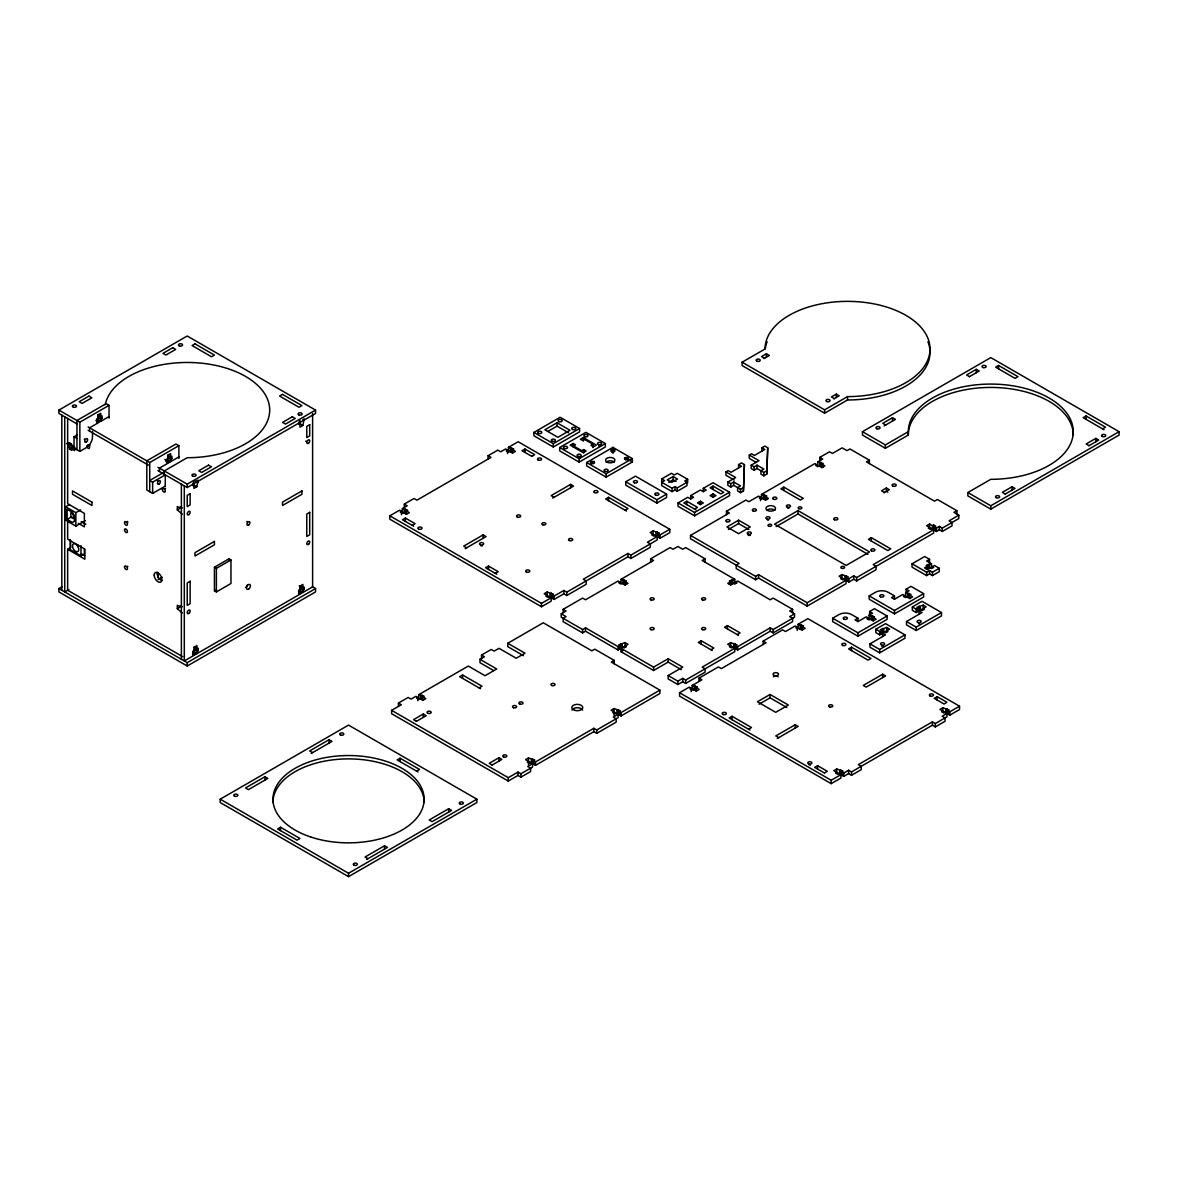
<?xml version="1.0" encoding="UTF-8"?>
<svg xmlns="http://www.w3.org/2000/svg" width="1178" height="1178" viewBox="0 0 1178 1178"><rect width="100%" height="100%" fill="white"/><g stroke="black" fill="none" stroke-linecap="round" stroke-linejoin="round"><path stroke-width="1.5" d="M743.436 487.618L740.52 489.297L733.717 485.365L730.802 487.059L727.886 485.365L727.886 482.008L730.802 483.687L733.717 482.008L740.52 485.925L737.605 487.618L737.605 490.976L740.52 492.669L743.436 490.976L744.408 464.603L741.492 462.925L738.577 464.603L738.577 467.975M743.436 490.976L744.408 464.603M766.76 470.773L763.845 472.466L757.042 468.535L754.126 470.213L751.211 468.535L751.211 465.163L754.126 466.841L757.042 465.163L763.845 469.094L760.929 470.773L760.929 474.145L763.845 475.824L766.76 474.145L767.732 447.773L764.816 446.079L761.901 447.773L761.901 451.13M766.76 474.145L767.732 447.773M77.851 544.825L78.278 546.96M77.233 424.036L58.9 413.449L58.9 410.091L187.214 336.01L315.542 410.091L315.542 413.449L187.214 487.545L157.955 470.64M58.9 410.091L79.868 422.195L109.039 405.365L109.039 418.131M109.039 416.585L100.778 421.356L97.862 419.677L97.862 414.95L100.778 413.272L100.778 416.644L102.03 415.908L102.03 418.381L100.778 419.103L97.862 417.424L99.114 416.703L102.03 418.381M97.862 418.323L96.596 419.059L96.596 421.518L97.862 420.796L97.862 423.035L89.587 427.805L89.587 431.177M92.502 431.31L92.502 436.788A8.938 5.154 -60 0 1 86.185 447.728L79.868 451.38L74.037 448.008L74.037 436.788L77.203 434.962M78.293 523.312L84.374 526.831L84.374 513.358L67.647 503.698L67.647 446.565L70.562 444.886L74.641 447.242L74.641 450.614L71.725 448.921L71.725 450.379L69.59 449.157L69.59 447.699L72.506 446.006L72.506 447.463L69.59 449.157M71.725 448.921L74.641 447.242M85.317 520.676L75.863 526.124L65.659 520.234L65.659 506.761L69.59 504.493M88.159 426.981L149.724 462.527L178.879 445.682L178.879 458.448M178.879 456.917L170.619 461.688L167.703 459.994L167.703 455.282L170.619 453.604L170.619 456.961L171.885 456.239L171.885 458.713L170.619 459.435L167.703 457.756L168.969 457.02L171.885 458.713M167.703 458.654L166.437 459.376L166.437 461.85L167.703 461.113L167.703 463.366L159.442 468.137L159.442 471.509M65.659 506.761L75.863 512.651L80.59 509.927M74.405 521.353L74.405 515.743L72.462 512.371L67.117 509.294L67.117 519.395L71.372 516.936M75.304 520.838L72.462 522.472L67.117 519.395M163.933 472.275L149.724 480.477L152.639 482.17L165.273 474.867L165.273 486.102M178.879 445.682L175.964 444.003L146.808 460.834L146.808 490.019L152.639 493.391L165.082 486.205M182.737 656.691L67.647 590.252L67.647 549.272L70.562 547.593M157.955 467.283L187.214 484.173L315.542 410.091M196.844 480.86L198.11 480.138L196.844 486.691L193.928 488.384L193.928 481.64M302.893 419.633L304.16 418.897L302.893 425.464L299.978 427.158L299.978 420.413M70.268 539.568L70.268 549.67L80.973 555.839L84.374 553.881L84.374 548.83M180.219 508.189L177.304 506.511L177.304 509.883L180.219 508.189L180.219 506.731L182.354 507.968M312.361 586.732L315.542 588.558L315.542 591.93L187.214 666.012L58.9 591.93L58.9 588.558L62.066 586.732M68.898 589.53L64.731 591.93L64.731 416.821M158.058 579.591L162.225 577.176M214.44 567.236L229.018 558.814L230.962 559.948L230.962 583.508L216.384 591.93L214.44 590.811L214.44 567.236L216.384 568.356L230.962 559.948M180.219 606.979L177.304 605.286L177.304 608.658L180.219 606.979L180.219 605.507L182.354 606.744M214.44 590.811L215.412 590.252M404.304 507.453L404.304 504.096L414.023 498.485L416.938 500.164L491.02 457.403L488.104 455.709L488.104 459.081M488.104 455.709L497.823 450.099L500.738 451.778L505.598 448.98L507.541 450.099L507.541 453.471M533.884 432.429L560.124 417.262L579.576 428.498L579.576 431.855L553.321 447.022L533.884 435.786L533.884 432.429L553.321 443.65L579.576 428.498M512.504 453.074L512.504 449.701L515.419 451.395L512.504 453.074L508.425 450.718L508.425 447.346L518.143 441.735L669.781 529.29L669.781 532.662L660.063 538.272L658.119 537.153L658.119 533.781L659.385 533.045L653.068 530.866L650.153 532.544L657.147 536.594L657.147 539.951L630.907 555.103L627.992 553.424L583.272 579.237L586.188 580.931L586.188 584.288L566.751 595.523L563.82 593.83L554.102 599.44L552.158 598.321L552.158 594.949L553.424 594.227L547.107 592.033L544.192 593.727L551.186 597.761L551.186 601.133L541.468 606.744L389.815 519.189L389.815 515.817L399.548 510.207L401.492 511.326L401.492 514.698M406.439 514.3L406.439 510.943L409.355 512.621L406.439 514.3L402.361 511.944L402.361 508.587L407.22 505.774L404.304 504.096M401.492 511.326L400.226 512.062L402.361 513.299L403.524 512.621M402.361 508.587L407.706 510.207L406.439 510.943M507.541 450.099L506.275 450.835L508.425 452.072L509.588 451.395M508.425 447.346L513.77 448.98L512.504 449.701M557.017 422.769L544.869 429.779L557.886 437.303L570.049 430.294L557.017 422.769L557.017 426.141L568.591 432.827M547.903 431.398L557.017 426.141M412.182 525.359L415.098 523.68L405.379 518.07L402.464 519.748L413.714 526.242M531.749 456.328L534.665 454.649L524.946 449.039L522.031 450.718L531.882 456.416M299.978 589.456L298.711 590.193L298.711 592.667L299.978 591.93L299.978 594.183L196.932 653.672L194.017 651.979L194.017 647.267L196.932 645.588L196.932 648.96L198.198 648.224L198.198 650.698L196.932 651.419L194.017 649.741L195.283 649.004L198.198 650.698M312.612 413.596L312.612 586.88L302.893 592.49L299.978 590.811L299.978 586.099L302.893 584.406L302.893 587.778L304.16 587.056L304.16 589.515L302.893 590.252L299.978 588.558L301.244 587.837L304.16 589.515M194.017 650.639L192.765 651.36L192.765 653.834L194.017 653.113L194.017 655.351L184.298 660.961L184.298 485.851M58.9 588.558L187.214 662.654L315.542 588.558M559.697 447.507L585.937 432.355L605.374 443.576L605.374 446.948L579.134 462.1L559.697 450.879L559.697 447.507L579.134 458.728L605.374 443.576M573.112 443.458L570.196 445.151L583.213 452.676L586.129 450.983L583.699 449.584L581.755 450.703L573.598 445.991L575.541 444.872L573.112 443.458L573.112 446.83M592.932 444.253L590.988 445.372L593.418 446.771L596.348 445.093L583.316 437.568L580.401 439.261L582.83 440.66L584.774 439.541L592.932 444.253L592.932 447.611M742.125 362.206L765.037 348.982A82.489 47.621 0 0 1 847.527 301.362A82.489 47.621 0 0 1 930.016 348.982A82.489 47.621 0 0 1 847.527 396.603L824.615 409.841L742.125 362.206L742.125 365.578L824.615 413.198L847.527 399.975A82.489 47.621 0 0 0 927.94 341.738M763.992 358.568L769.337 355.476L766.422 353.798L761.562 356.595L764.478 358.289M586.659 462.527L612.913 447.375L632.35 458.595L632.35 461.967L606.11 477.119L586.659 465.884L586.659 462.527L606.11 473.747L632.35 458.595M591.297 463.219L594.375 461.437M465.192 548.639L486.058 536.594L483.142 534.9L463.705 546.136L466.621 547.814M552.688 498.117L573.553 486.072L570.638 484.394L551.186 495.614L554.102 497.307M625.754 481.773L635.472 476.162L666.586 494.127L666.586 497.484L656.868 503.094L625.754 485.145L625.754 481.773L656.868 499.737L666.586 494.127M495.29 573.347L498.206 571.669L488.487 566.058L485.572 567.737L496.821 574.231M625.076 510.207L627.992 508.528L608.54 497.307L605.625 498.986L626.49 511.031M687.657 479.299L684.742 480.977L686.98 482.273L686.98 485.63L677.262 491.255L675.023 489.96L672.108 491.638L661.697 485.63L661.697 478.901L671.431 473.291L674.346 474.97L677.262 473.291L687.657 479.299L687.657 482.656M673.124 476.516L667.293 479.888L671.666 482.406L677.497 479.048L673.124 476.516L673.124 479.888L668.751 482.406M661.697 478.901L664.613 480.58L661.697 482.273L672.108 488.266L675.023 486.588L677.262 487.883L686.98 482.273M833.847 398.886L839.192 395.808L836.277 394.115L831.418 396.927L834.333 398.606M756.217 462.439L749.267 458.433L749.267 455.061L751.505 453.766L754.421 455.459L764.816 449.451L761.901 447.773M734.262 480.079L725.942 475.264L725.942 471.892L728.166 470.611L731.082 472.29L741.492 466.282L738.577 464.603M703.31 488.325L706.226 490.019L703.31 491.697L703.31 488.325L713.029 482.715L729.55 492.257L729.55 495.629L694.564 515.831L678.027 506.29L678.027 502.918L687.761 497.307L690.676 498.986L693.592 497.307L690.676 495.629L690.676 498.986M690.676 495.629L700.395 490.019L703.31 491.697M694.564 509.102L697.479 507.409L686.789 501.239L683.873 502.918L695.948 509.897M713.029 486.087L710.113 487.766L720.803 493.935L723.719 492.257L713.029 486.087L713.029 489.459M751.211 465.163L758.985 460.672L749.267 455.061M727.886 482.008L735.661 477.517L725.942 471.892M700.395 501.239L697.479 502.918L700.395 504.611L703.31 502.918L700.395 501.239L700.395 504.611M713.029 493.935L710.113 495.629L713.029 497.307L715.944 495.629L713.029 493.935L713.029 497.307M678.027 502.918L694.564 512.459L729.55 492.257M549.242 596.642L547.976 597.364L545.841 596.142L547.107 595.405L547.107 592.033M655.204 535.46L653.937 536.196L651.802 534.959L653.068 534.223L653.068 530.866M552.158 598.321L553.424 597.599L551.289 596.362L550.023 597.084L550.023 593.727M658.119 537.153L659.385 536.417L657.25 535.18L655.984 535.916L655.984 532.544M389.815 515.817L541.468 603.372L551.186 597.761M552.158 594.949L554.102 596.083L563.82 590.472L566.751 592.151L627.992 556.796L630.907 558.475L650.344 547.255L650.344 543.883L647.429 542.204L657.147 536.594M658.119 533.781L660.063 534.9L669.781 529.29M220.227 799.185L348.541 725.103L476.854 799.185L476.854 802.557L348.541 876.638L220.227 802.557L220.227 799.185L348.541 873.266L476.854 799.185M264.947 776.744L245.495 787.964L248.411 789.643L267.862 778.422L264.947 776.744L264.947 780.101M311.154 753.434L332.019 741.389L329.104 739.696L309.652 750.916L312.582 752.609M862.458 431.693L990.786 357.611L1119.1 431.693L1119.1 435.065L990.786 509.146L967.86 495.909L967.86 492.537L990.786 479.313A82.489 47.621 0 0 0 1073.261 431.693A82.489 47.621 0 0 0 990.786 384.072A82.489 47.621 0 0 0 908.297 431.693L885.385 444.916L862.458 431.693L862.458 435.065L885.385 448.288L908.297 435.065A82.489 47.621 0 0 1 990.786 387.429A82.489 47.621 0 0 1 1073.261 435.065M726.473 514.639L726.473 511.267L745.91 500.046L748.84 501.725L758.558 496.115L760.502 497.234L760.502 500.606M819.8 460.76L819.8 457.388L829.518 451.778L832.434 453.456L842.152 447.846L847.011 450.659L849.927 448.965L869.379 460.2L869.379 463.558M398.429 706.417L398.429 703.045L408.148 697.435L411.063 699.114L415.922 696.316L417.866 697.435L417.866 700.792M481.537 658.428L481.537 655.056L491.255 649.446L494.171 651.125L499.03 648.327L516.244 658.252L524.99 653.201L507.777 643.276L507.777 646.634L523.43 655.675M884.177 425.891L895.413 419.397L892.497 417.719L882.778 423.329L885.694 425.008M969.361 376.71L979.212 371.026L976.297 369.332L966.578 374.943L969.494 376.636M690.499 535.401L739.107 563.467L736.191 565.145L736.191 568.518L755.643 579.738L758.558 578.059L807.166 606.11L846.04 583.67L846.04 580.298L807.166 602.753L758.558 574.687L755.643 576.366L690.499 538.773L690.499 535.401L729.388 512.945L726.473 511.267M765.553 500.149L765.553 496.792L768.468 498.471L765.553 500.149L761.474 497.793L761.474 494.436L814.94 463.558L816.884 464.692L815.618 465.413L817.753 466.65L819.019 465.914M821.935 467.607L821.935 464.235L824.85 465.914L821.935 467.607L817.856 465.251L817.856 461.879L822.715 459.067L819.8 457.388M563.172 612.693L563.172 609.321L582.609 598.1L585.525 599.779L618.097 580.99L620.04 582.109L618.774 582.83L620.909 584.067L622.175 583.346M650.654 562.186L650.654 558.814L670.105 547.593L673.021 549.272L677.88 546.474L682.739 549.272L685.655 547.593L705.092 558.814L705.092 562.186M391.611 710.334L508.263 777.686L517.996 772.076L520.912 773.755L532.574 767.025L532.574 763.653L527.715 766.466L530.63 768.144L530.63 771.516L520.912 777.127L517.996 775.448L508.263 781.058L391.611 713.706L391.611 710.334L401.345 704.724L398.429 703.045M422.917 700.35L422.917 696.978L425.832 698.672L422.917 700.35L418.838 697.994L418.838 694.622L468.314 666.056L485.041 675.716L496.704 668.971L479.976 659.327L479.976 662.684L493.656 670.591M479.976 659.327L484.452 656.735L481.537 655.056M507.777 643.276L543.264 622.779L591.871 650.845L594.787 649.166L614.224 660.387L614.224 663.759M760.502 497.234L759.236 497.97L761.371 499.207L762.637 498.471M761.474 494.436L766.819 496.056L765.553 496.792M817.856 461.879L823.201 463.514L821.935 464.235M561.229 613.812L566.088 616.624L563.172 618.303L563.172 621.675L582.609 632.895L585.525 631.217L618.097 650.02L620.04 648.901L620.04 645.529L618.097 646.648L585.525 627.845L582.609 629.538L561.229 617.184L561.229 613.812L566.088 611.014L563.172 609.321M625.091 585.024L625.091 581.652L628.007 583.346L625.091 585.024L621.012 582.668L621.012 579.296L653.569 560.492L650.654 558.814M417.866 697.435L416.6 698.156L418.735 699.393L420.001 698.672M418.838 694.622L424.183 696.257L422.917 696.978M766.819 499.428L764.684 498.191L763.418 498.927L763.418 495.555M783.826 487.132L780.911 488.826L800.348 500.046L803.263 498.353L783.826 487.132L783.826 490.504M823.201 466.871L821.066 465.634L819.8 466.37L819.8 462.998M621.012 579.296L626.357 580.931L625.091 581.652M479.107 687.893L482.023 686.2L462.586 674.979L459.67 676.673L480.521 688.718M998.561 365.46L995.646 367.153L1015.083 378.374L1017.998 376.695L998.561 365.46L998.561 368.832M626.357 584.303L624.222 583.066L622.956 583.787L622.956 580.43M738.591 520.205L726.929 526.949L738.591 533.678L750.268 526.949L738.591 520.205L738.591 523.577L748.81 529.467M728.387 529.467L738.591 523.577M416.335 721.407L426.2 715.709L423.285 714.03L413.566 719.64L416.482 721.319M869.379 460.2L866.463 461.879L934.507 501.165L937.423 499.487L956.86 510.707L956.86 514.079M705.092 558.814L702.176 560.492L734.748 579.296L734.748 582.668L730.669 585.024L727.739 583.346L730.669 581.652L730.669 585.024M797.992 510.619L774.564 524.136L846.113 565.44L869.541 551.922L797.992 510.619L797.992 513.976L867.95 554.367M776.125 526.61L797.992 513.976M280.497 827.25L277.581 828.929L297.018 840.164L299.934 838.471L280.497 827.25L280.497 830.623M416.585 771.134L419.501 769.44L400.064 758.22L397.148 759.898L418.013 771.943M883.956 492.743L889.302 489.665L886.386 487.972L881.527 490.784L884.442 492.463M681.282 669.664L668.162 662.08L653.569 670.503L621.012 651.699L621.012 648.327L628.007 644.292L625.091 642.614L618.774 644.793L620.04 645.529M734.748 579.296L729.403 580.931L730.669 581.652M622.175 644.292L622.175 647.664L620.909 646.928L618.774 648.165L620.04 648.901M729.403 584.303L731.538 583.066L732.804 583.787L732.804 580.43M621.012 651.699L622.956 650.58M614.224 660.387L611.308 662.08L659.916 690.131L659.916 693.503L621.027 715.959L619.083 714.825L619.083 711.468L620.35 710.732L614.032 708.538L611.117 710.231L618.111 714.266L618.111 717.638L596.731 729.977L593.815 728.298L535.489 761.975L533.546 760.855L533.546 764.213L535.489 765.347L593.815 731.671L596.731 733.349L616.168 722.129L616.168 718.757L613.252 717.078L618.111 714.266M871.322 537.639L868.407 539.333L887.844 550.553L890.759 548.874L871.322 537.639L871.322 541.011M1102.579 428.88L1105.494 427.202L1086.042 415.981L1083.127 417.66L1103.992 429.705M621.012 648.327L653.569 667.131L668.162 658.723L682.739 667.131L668.162 675.554L668.162 678.926L677.88 684.536L682.739 681.723L685.655 683.417L705.092 672.182L705.092 668.824L702.176 667.131L734.748 648.327L734.748 651.699L685.655 680.045L682.739 678.366L677.88 681.164L668.162 675.554M710.923 649.741L713.839 648.047L701.204 640.758L698.289 642.437L712.263 650.506M737.178 634.589L740.093 632.895L727.459 625.606L724.544 627.285L738.518 635.354M492.021 765.096L501.872 759.412L498.957 757.719L489.238 763.329L492.154 765.023M846.923 577.544L848.867 578.678L853.726 575.865L856.642 577.544L933.624 533.104L933.624 529.732L873.163 564.645L876.079 566.323L876.079 569.696L856.642 580.916L853.726 579.237L848.867 582.035L846.923 580.916L846.923 577.544L848.175 576.822L841.961 574.569L839.045 576.263L846.04 580.298M934.507 526.978L936.451 528.112L939.367 526.419L942.282 528.112L958.804 518.57L958.804 515.198L949.085 520.809L952.001 522.487L952.001 525.859L942.282 531.469L939.367 529.791L936.451 531.469L934.507 530.35L934.507 526.978L935.774 526.257L933.624 525.02L932.461 525.697L929.545 524.004L926.63 525.697L933.624 529.732M533.546 760.855L534.812 760.119L528.495 757.94L525.579 759.619L532.574 763.653M956.86 510.707L953.944 512.386L958.804 515.198M735.72 645.529L737.664 646.648L770.221 627.845L773.136 629.538L794.532 617.184L794.532 613.812L789.672 616.624L792.588 618.303L792.588 621.675L773.136 632.895L770.221 631.217L737.664 650.02L735.72 648.901L735.72 645.529L736.986 644.793L730.669 642.614L727.739 644.292L734.748 648.327M528.495 761.297L527.229 762.033L529.364 763.27L530.63 762.534M614.032 711.91L612.766 712.646L614.916 713.883L616.168 713.146M844.096 579.178L842.83 579.915L840.694 578.678L841.961 577.942L841.961 574.569M931.68 528.613L930.429 529.334L928.279 528.112L929.545 527.376L929.545 524.004M792.588 612.693L792.588 609.321L789.672 611.014L794.532 613.812M366.564 859.498L387.429 847.453L384.514 845.775L365.062 856.995L367.978 858.674M448.671 808.726L429.234 819.962L432.149 821.64L451.586 810.42L448.671 808.726L448.671 812.098M619.083 714.825L620.35 714.104L618.214 712.867L616.948 713.588L616.948 710.231M846.923 580.916L848.175 580.194M934.507 530.35L935.774 529.614M732.804 647.208L731.538 647.944L729.403 646.707L730.669 645.971L730.669 642.614M1005.129 494.127L1014.994 488.428L1012.079 486.75L1002.345 492.36L1005.261 494.038M1088.928 445.74L1098.78 440.057L1095.864 438.363L1086.145 443.988L1089.061 445.667M619.083 711.468L621.027 712.587L659.916 690.131M735.72 648.901L736.986 648.165L734.836 646.928L733.585 647.664L733.585 644.292M533.546 764.213L534.812 763.491M967.86 492.537L990.786 505.774L1119.1 431.693M698.996 681.502L698.996 678.13L718.433 666.91L721.348 668.603L766.068 642.776L763.153 641.097L763.153 644.469M763.153 641.097L782.59 629.877L785.52 631.555L795.238 625.945L797.182 627.064L797.182 630.436M798.154 627.624L798.154 624.252L807.872 618.641L959.525 706.196L959.525 709.568L949.792 715.179L947.848 714.059L947.848 710.687L949.115 709.966L942.798 707.772L939.882 709.451L946.979 713.441L946.979 716.813L935.317 723.542L932.402 721.864L858.32 764.625L861.236 766.304L861.236 769.676L851.517 775.286L848.602 773.607L843.742 776.405L841.799 775.286L841.799 771.914L843.065 771.192L836.748 768.998L833.833 770.692L840.915 774.668L840.915 778.04L831.197 783.65L679.559 696.095L679.559 692.723L689.277 687.113L691.221 688.246L691.221 691.604M696.272 691.162L696.272 687.79L699.187 689.469L696.272 691.162L692.193 688.806L692.193 685.434L701.911 679.824L698.996 678.13M691.221 688.246L689.955 688.968L692.09 690.205L693.356 689.469M692.193 685.434L697.538 687.054L696.272 687.79M797.182 627.064L795.916 627.8L802.233 629.98L805.148 628.301L802.233 626.622L802.233 629.98M798.154 624.252L803.499 625.886L802.233 626.622M930.34 567.84L931.592 568.562L933.742 567.34L932.475 566.603L934.419 565.484L939.278 568.282L939.278 571.654L932.475 575.586L929.56 573.907L926.644 575.586L912.066 567.163L912.066 563.806L924.701 556.502L929.56 559.314L929.56 562.672M929.56 559.314L926.644 560.993L931.504 563.806L931.504 567.163L927.425 569.519L924.509 567.84L927.425 566.162L927.425 569.519M906.132 592.534L906.132 589.162L910.992 586.349L923.626 593.653L923.626 597.025L894.47 613.856L869.187 599.263L869.187 595.891L875.519 592.254A8.938 5.154 0 0 1 888.153 592.254L894.47 595.891L894.47 599.263L902.731 594.492L904.675 595.612L903.408 596.348L905.543 597.585L906.81 596.848M869.614 614.857L869.614 611.5L874.474 608.687L887.108 615.991L887.108 619.348L857.952 636.194L832.669 621.601L832.669 618.229L838.986 614.577A8.938 5.154 0 0 1 851.62 614.577L857.952 618.229L857.952 621.601L866.213 616.83L868.157 617.949L866.89 618.671L869.025 619.908L870.292 619.186M931.504 563.806L926.158 565.425L927.425 566.162M926.158 568.797L928.293 567.56L929.56 568.282L929.56 564.925M912.066 563.806L926.644 572.213L929.56 570.535L932.475 572.213L939.278 568.282M894.47 595.891L891.555 597.585L894.47 599.263M857.952 618.229L855.022 619.908L857.952 621.601M909.725 598.542L909.725 595.17L912.641 596.848L909.725 598.542L905.646 596.171L905.646 592.814L909.048 590.841L906.132 589.162M873.207 620.865L873.207 617.493L876.123 619.186L873.207 620.865L869.128 618.509L869.128 615.137L872.53 613.178L869.614 611.5M905.646 592.814L910.992 594.434L909.725 595.17M869.128 615.137L874.474 616.771L873.207 617.493M869.187 595.891L894.47 610.484L923.626 593.653M832.669 618.229L857.952 632.822L887.108 615.991M919.135 610.852L926.129 606.817L923.213 605.124L916.896 607.318L918.163 608.054L918.163 611.411L916.219 612.545L912.332 610.292L912.332 606.92L922.05 601.31L941.487 612.545L941.487 615.903L916.219 630.495L906.5 624.885L906.5 621.513L922.05 612.545L919.135 610.852L919.135 614.224M882.602 633.19L889.611 629.14L886.695 627.462L880.378 629.656L881.63 630.377L881.63 633.749L879.686 634.868L875.799 632.63L875.799 629.258L885.532 623.648L904.969 634.868L904.969 638.24L879.686 652.833L869.968 647.223L869.968 643.851L885.532 634.868L882.602 633.19L882.602 636.562M912.332 606.92L916.219 609.173L918.163 608.054M851.517 647.208L848.602 648.901L868.039 660.122L870.954 658.443L851.517 647.208L851.517 650.58M748.575 729.211L751.49 727.533L732.053 716.298L729.138 717.991L749.988 730.036M770.059 694.475L757.425 701.764L775.698 712.322L788.332 705.018L770.059 694.475L770.059 697.832L786.816 707.507M875.799 629.258L879.686 631.496L881.63 630.377M920.298 606.817L920.298 610.175L919.031 609.453L916.896 610.69L918.163 611.411M883.78 629.14L883.78 632.512L882.513 631.791L880.378 633.013L881.63 633.749M759 704.223L770.059 697.832M906.5 621.513L916.219 627.138L941.487 612.545M869.968 643.851L879.686 649.461L904.969 634.868M777.289 738.444L798.154 726.399L795.238 724.72L775.787 735.941L778.702 737.634M882.72 674.214L863.283 685.434L866.198 687.113L885.635 675.892L882.72 674.214L882.72 677.571M824.394 772.989L827.309 771.295L817.591 765.685L814.675 767.379L824.541 773.062M937.158 696.654L934.242 698.348L944.108 704.032L946.876 702.265L937.158 696.654L937.158 700.026M838.972 773.548L837.72 774.27L835.57 773.048L836.748 772.37L836.748 768.998M945.036 712.322L943.769 713.043L941.634 711.806L942.798 711.144L942.798 707.772M841.799 775.286L843.065 774.564L840.915 773.328L839.664 774.049L839.664 770.692M947.848 714.059L949.115 713.323L946.979 712.086L945.713 712.823L945.713 709.451M679.559 692.723L831.197 780.278L840.915 774.668M841.799 771.914L843.742 773.048L848.602 770.235L851.517 771.914L932.402 725.221L935.317 726.914L945.036 721.289L945.036 717.932L942.12 716.239L946.979 713.441M947.848 710.687L949.792 711.806L959.525 706.196M887.844 492.183L886.386 491.344L886.386 487.972M921.078 609.733L922.345 610.469L924.48 609.232L923.213 608.496L923.213 605.124M673.124 479.888L676.039 481.566M624.87 457.653L632.35 461.967M884.545 632.071L885.812 632.792L887.962 631.555L886.695 630.834L886.695 627.462M792.588 609.321L773.136 598.1L770.221 599.779L737.664 580.99L735.72 582.109L736.986 582.83L734.836 584.067L733.585 583.346M302.893 425.464L299.978 423.786L298.814 424.463L298.814 421.989M622.956 647.208L624.222 647.944L626.357 646.707L625.091 645.971L625.091 642.614M109.039 405.365L106.123 403.671L76.953 420.517L76.953 449.701M97.862 414.95L100.778 416.644M167.703 455.282L170.619 456.961M164.787 459.435L167.703 461.113M195.195 480.918L198.11 482.597M196.844 486.691L193.928 485.012L192.765 485.689L192.765 483.216M88.159 430.353L148.443 465.148M74.037 436.788L76.953 438.466M67.647 446.565L69.59 447.699M177.304 509.883L182.354 514.256M299.978 586.099L302.893 587.778M299.168 585.849L302.304 587.66M81.208 521.633L85.758 524.269M177.304 608.658L182.354 613.031M81.518 553.91L84.639 555.721M67.647 549.272L84.86 559.211L84.86 549.11L67.647 539.171L67.647 522.34M194.017 647.267L196.932 648.96M1095.864 438.363L1095.864 441.735M1086.042 415.981L1086.042 419.339M1012.079 486.75L1012.079 490.122M990.786 505.774L990.786 509.146M976.297 369.332L976.297 372.704M949.792 711.806L949.792 715.179M946.979 708.729L946.979 712.086M942.282 528.112L942.282 531.469M939.367 526.419L939.367 529.791M936.451 528.112L936.451 531.469M935.317 723.542L935.317 726.914M933.624 525.02L933.624 528.392L932.461 529.055L932.461 525.697M932.475 572.213L932.475 575.586M932.402 721.864L932.402 725.221M929.56 570.535L929.56 573.907M928.293 564.188L928.293 567.56M926.644 572.213L926.644 575.586M919.031 606.081L919.031 609.453M916.219 609.173L916.219 612.545M916.219 627.138L916.219 630.495M908.856 593.197L908.856 596.569L907.59 597.305L907.59 593.933M908.297 431.693L908.297 435.065M894.47 610.484L894.47 613.856M892.497 417.719L892.497 421.076M885.385 444.916L885.385 448.288M882.513 628.419L882.513 631.791M879.686 631.496L879.686 634.868M879.686 649.461L879.686 652.833M872.338 615.534L872.338 618.906L871.072 619.628L871.072 616.271M857.952 632.822L857.952 636.194M856.642 577.544L856.642 580.916M853.726 575.865L853.726 579.237M851.517 771.914L851.517 775.286M848.867 578.678L848.867 582.035M848.602 770.235L848.602 773.607M847.527 396.603L847.527 399.975M846.04 575.586L846.04 578.958L844.876 579.62L844.876 576.263M843.742 773.048L843.742 776.405M840.915 769.956L840.915 773.328M836.277 394.115L836.277 397.487M831.197 780.278L831.197 783.65M824.615 409.841L824.615 413.198M821.066 462.277L821.066 465.634M817.591 765.685L817.591 769.057M807.166 602.753L807.166 606.11M801.364 624.649L801.364 628.021L800.098 628.743L800.098 625.385M795.238 724.72L795.238 728.092M773.136 629.538L773.136 632.895M770.221 627.845L770.221 631.217M766.422 353.798L766.422 357.155M764.684 494.819L764.684 498.191M763.845 472.466L763.845 475.824M758.558 574.687L758.558 578.059M757.042 465.163L757.042 468.535M755.643 576.366L755.643 579.738M754.126 466.841L754.126 470.213M740.52 489.297L740.52 492.669M737.664 646.648L737.664 650.02M734.836 643.556L734.836 646.928M733.717 482.008L733.717 485.365M732.053 716.298L732.053 719.67M731.538 579.694L731.538 583.066M730.802 483.687L730.802 487.059M727.459 625.606L727.459 628.964M701.204 640.758L701.204 644.13M695.403 685.832L695.403 689.189L694.136 689.925L694.136 686.553M694.564 512.459L694.564 515.831M686.789 501.239L686.789 504.611M685.655 680.045L685.655 683.417M682.739 678.366L682.739 681.723M677.88 681.164L677.88 684.536M677.262 487.883L677.262 491.255M675.023 486.588L675.023 489.96M672.108 488.266L672.108 491.638M668.162 658.723L668.162 662.08M660.063 534.9L660.063 538.272M657.25 531.823L657.25 535.18M656.868 499.737L656.868 503.094M653.569 667.131L653.569 670.503M630.907 555.103L630.907 558.475M627.992 553.424L627.992 556.796M624.222 579.694L624.222 583.066M620.909 643.556L620.909 646.928M621.027 712.587L621.027 715.959M618.214 709.495L618.214 712.867M618.097 646.648L618.097 650.02M614.032 708.538L614.032 715.282M612.913 447.375L612.913 450.732M608.54 497.307L608.54 500.665M606.11 473.747L606.11 477.119M596.731 729.977L596.731 733.349M593.815 728.298L593.815 731.671M585.525 627.845L585.525 631.217M583.699 449.584L583.699 452.956M583.316 437.568L583.316 440.94M582.609 629.538L582.609 632.895M579.134 458.728L579.134 462.1M570.638 484.394L570.638 487.766M566.751 592.151L566.751 595.523M563.82 590.472L563.82 593.83M554.102 596.083L554.102 599.44M553.321 443.65L553.321 447.022M551.289 592.99L551.289 596.362M541.468 603.372L541.468 606.744M535.489 761.975L535.489 765.347M532.662 758.882L532.662 762.254L531.411 762.991L531.411 759.619M528.495 757.94L528.495 764.669M524.946 449.039L524.946 452.396M520.912 773.755L520.912 777.127M517.996 772.076L517.996 775.448M511.62 447.743L511.62 451.115L510.368 451.837L510.368 448.479M508.263 777.686L508.263 781.058M498.957 757.719L498.957 761.091M488.487 566.058L488.487 569.416M483.142 534.9L483.142 538.272M462.586 674.979L462.586 678.351M423.285 714.03L423.285 717.402M422.048 695.02L422.048 698.392L420.782 699.114L420.782 695.742M405.571 508.97L405.571 512.342L404.304 513.078L404.304 509.706M405.379 518.07L405.379 521.427M400.064 758.22L400.064 761.592M384.514 845.775L384.514 849.147M348.541 873.266L348.541 876.638M329.104 739.696L329.104 743.068M302.893 590.252L302.893 592.49M229.018 558.814L229.018 560.051M216.384 568.356L216.384 591.93M196.932 651.419L196.932 653.672M187.214 484.173L187.214 487.545M187.214 662.654L187.214 666.012M181.383 484.173L181.383 659.282M170.619 459.435L170.619 461.688M164.302 474.307L164.302 470.935L187.214 457.712A82.489 47.621 0 0 0 269.644 411.873A82.489 47.621 0 0 0 193.369 362.603A82.489 47.621 0 0 0 105.254 404.761M158.058 572.567L158.058 577.824M152.639 482.17L152.639 493.391M149.724 462.527L149.724 491.712M100.778 419.103L100.778 421.356M80.973 545.738L80.973 555.839M79.868 422.195L79.868 451.38M75.863 512.651L75.863 526.124M71.725 445.564L71.725 444.106L69.59 442.869L69.59 444.327L67.647 443.208L67.647 418.352M70.562 540.569L70.562 547.873M61.816 415.142L61.816 590.252M918.604 623.736A2.061 1.193 0 0 1 919.665 623.736M598.512 445.917A2.061 1.193 0 0 1 600.574 445.917M578.104 457.697A2.061 1.193 0 0 1 580.165 457.697M612.369 452.956A2.061 1.193 0 0 1 613.443 452.956M606.184 462.159A4.668 2.695 0 0 1 614.283 462.159M272.928 802.557A75.613 43.66 0 0 1 348.541 758.897A75.613 43.66 0 0 1 424.154 802.557M298.52 591.65A2.061 1.193 0 0 1 301.435 591.65A2.061 1.193 0 0 1 301.435 593.329A2.061 1.193 0 0 1 298.52 593.329M192.559 652.833A2.061 1.193 0 0 1 195.474 652.833A2.061 1.193 0 0 1 195.474 654.512A2.061 1.193 0 0 1 192.559 654.512M881.571 646.192A2.061 1.193 0 0 1 883.633 646.192M765.273 348.806A82.489 47.621 0 0 1 767.114 341.738M571.978 710.084A5.492 3.181 0 0 1 577.294 707.728A5.492 3.181 0 0 1 582.595 710.084M481.051 545.988A2.076 1.193 0 0 1 482.126 545.988M809.286 765.096A2.061 1.193 0 0 1 810.346 765.096M773.416 676.776A2.754 1.59 0 0 1 778.172 676.776M766.554 510.368A4.815 2.783 0 0 1 774.888 510.368M767.467 520.102A2.061 1.193 0 0 1 768.542 520.102M748.266 535.46A2.061 1.193 0 0 1 750.327 535.46M787.891 508.307A2.061 1.193 0 0 1 788.951 508.307M157.499 479.917A2.061 1.193 -60 0 1 157.307 480.874M84.536 438.864A2.061 1.193 -60 0 1 84.301 439.35M96.066 420.752A2.061 1.193 0 0 1 98.893 420.325A2.061 1.193 0 0 1 99.644 421.945A2.061 1.193 0 0 1 96.832 422.387M165.921 461.084A2.061 1.193 0 0 1 168.734 460.657A2.061 1.193 0 0 1 169.485 462.277A2.061 1.193 0 0 1 166.672 462.718M70.518 443.664A2.061 1.193 -60 0 1 68.074 445.829A2.061 1.193 -60 0 1 68.736 442.634M66.925 443.399A2.061 1.193 -60 0 1 66.572 443.767M306.059 441.043A2.061 1.193 -60 0 1 305.706 441.411M246.953 521.398A2.061 1.193 -60 0 1 246.806 521.883M247.424 584.7A2.754 1.59 -60 0 1 245.539 587.439M127.857 566.706A2.061 1.193 60 0 1 127.622 566.22M90.014 445.52A2.061 1.193 60 0 1 89.646 444.548M165.465 488.737A2.061 1.193 60 0 1 165.318 488.237M127.857 522.369A2.061 1.193 60 0 1 127.489 521.398M161.975 580.577A5.492 3.181 60 0 1 157.219 572.331M87.761 444.769A2.061 1.193 60 0 1 89.572 447.154A2.061 1.193 60 0 1 88.262 448.362A2.061 1.193 60 0 1 86.671 445.77M88.939 396.117L79.22 401.727L82.136 403.406L91.855 397.796L88.939 396.117M172.739 347.731L163.006 353.341L165.921 355.034L175.655 349.424L172.739 347.731M194.988 343.858L192.073 345.552L211.525 356.772L214.44 355.093L194.988 343.858M282.484 394.38L279.569 396.058L299.006 407.279L301.921 405.6L282.484 394.38M208.506 465.148L198.787 470.758L201.703 472.437L211.422 466.827L208.506 465.148M292.306 416.762L282.587 422.387L285.503 424.065L295.222 418.455L292.306 416.762M190.129 493.715L187.214 495.393L187.214 506.628L190.129 504.935L190.129 493.715M309.696 424.684L306.781 426.362L306.781 437.583L309.696 435.904L309.696 424.684M214.44 541.424L194.988 552.644L194.988 556.016L214.44 544.781L214.44 541.424M301.921 490.902L282.484 502.137L282.484 505.495L301.921 494.274L301.921 490.902M190.129 581.269L187.214 582.948L187.214 605.404L190.129 603.71L190.129 581.269M309.696 512.342L306.781 514.035L306.781 536.476L309.696 534.797L309.696 512.342M91.958 502.137L72.506 490.902L72.506 494.274L91.958 505.495L91.958 502.137M73.33 514.109L70.901 512.71L70.901 517.201L73.33 518.6L73.33 514.109M918.104 622.544A2.061 1.193 0 0 0 921.196 621.513A2.061 1.193 0 0 0 918.104 620.482A2.061 1.193 0 0 0 918.104 622.544M880.378 596.745A2.061 1.193 0 0 0 883.824 596.201A2.061 1.193 0 0 0 881.291 594.743A2.061 1.193 0 0 0 880.378 596.745M552.291 441.308A2.061 1.193 0 0 0 555.383 440.277A2.061 1.193 0 0 0 552.291 439.247A2.061 1.193 0 0 0 552.291 441.308M572.699 429.528A2.061 1.193 0 0 0 575.806 428.498A2.061 1.193 0 0 0 572.699 427.467A2.061 1.193 0 0 0 572.699 429.528M559.094 421.665A2.061 1.193 0 0 0 562.186 420.634A2.061 1.193 0 0 0 559.094 419.604A2.061 1.193 0 0 0 559.094 421.665M538.685 433.46A2.061 1.193 0 0 0 541.777 432.429A2.061 1.193 0 0 0 538.685 431.398A2.061 1.193 0 0 0 538.685 433.46M598.512 444.607A2.061 1.193 0 0 0 601.605 443.576A2.061 1.193 0 0 0 598.512 442.545A2.061 1.193 0 0 0 598.512 444.607M584.906 436.743A2.061 1.193 0 0 0 587.999 435.713A2.061 1.193 0 0 0 584.906 434.682A2.061 1.193 0 0 0 584.906 436.743M578.104 456.387A2.061 1.193 0 0 0 581.196 455.356A2.061 1.193 0 0 0 578.104 454.325A2.061 1.193 0 0 0 578.104 456.387M564.498 448.538A2.061 1.193 0 0 0 567.59 447.507A2.061 1.193 0 0 0 564.498 446.477A2.061 1.193 0 0 0 564.498 448.538M611.883 451.763A2.061 1.193 0 0 0 614.975 450.732A2.061 1.193 0 0 0 611.883 449.701A2.061 1.193 0 0 0 611.883 451.763M591.459 463.558A2.061 1.193 0 0 0 594.551 462.527A2.061 1.193 0 0 0 591.459 461.496A2.061 1.193 0 0 0 591.459 463.558M605.08 471.406A2.061 1.193 0 0 0 608.172 470.375A2.061 1.193 0 0 0 605.08 469.345A2.061 1.193 0 0 0 605.08 471.406M625.489 459.626A2.061 1.193 0 0 0 628.581 458.595A2.061 1.193 0 0 0 625.489 457.565A2.061 1.193 0 0 0 625.489 459.626M607.892 462.483A4.668 2.695 0 0 0 614.916 460.142A4.668 2.695 0 0 0 607.892 457.8A4.668 2.695 0 0 0 607.892 462.483M634.441 482.803A2.061 1.193 0 0 0 637.534 481.773A2.061 1.193 0 0 0 634.441 480.742A2.061 1.193 0 0 0 634.441 482.803M655.837 495.158A2.061 1.193 0 0 0 658.929 494.127A2.061 1.193 0 0 0 655.837 493.096A2.061 1.193 0 0 0 655.837 495.158M310.742 836.998A75.613 43.66 0 0 0 424.154 799.185A75.613 43.66 0 0 0 310.742 761.386A75.613 43.66 0 0 0 310.742 836.998M460.274 804.147A2.061 1.193 0 0 0 463.366 803.116A2.061 1.193 0 0 0 460.274 802.085A2.061 1.193 0 0 0 460.274 804.147M354.313 865.329A2.061 1.193 0 0 0 357.405 864.299A2.061 1.193 0 0 0 354.313 863.268A2.061 1.193 0 0 0 354.313 865.329M234.746 796.299A2.061 1.193 0 0 0 237.838 795.268A2.061 1.193 0 0 0 234.746 794.237A2.061 1.193 0 0 0 234.746 796.299M340.707 735.116A2.061 1.193 0 0 0 343.799 734.085A2.061 1.193 0 0 0 340.707 733.055A2.061 1.193 0 0 0 340.707 735.116M881.571 644.881A2.061 1.193 0 0 0 884.678 643.851A2.061 1.193 0 0 0 881.571 642.82A2.061 1.193 0 0 0 881.571 644.881M843.846 619.068A2.061 1.193 0 0 0 847.306 618.538A2.061 1.193 0 0 0 844.773 617.081A2.061 1.193 0 0 0 843.846 619.068M757.13 361.278A2.061 1.193 0 0 0 760.222 360.247A2.061 1.193 0 0 0 757.13 359.216A2.061 1.193 0 0 0 757.13 361.278M826.985 401.61A2.061 1.193 0 0 0 830.078 400.579A2.061 1.193 0 0 0 826.985 399.548A2.061 1.193 0 0 0 826.985 401.61M1102.181 436.405A2.061 1.193 0 0 0 1105.641 435.875A2.061 1.193 0 0 0 1103.109 434.417A2.061 1.193 0 0 0 1102.181 436.405M996.132 497.631A2.061 1.193 0 0 0 999.577 497.101A2.061 1.193 0 0 0 997.059 495.644A2.061 1.193 0 0 0 996.132 497.631M983.041 367.565A2.061 1.193 0 0 0 986.133 366.535A2.061 1.193 0 0 0 983.041 365.504A2.061 1.193 0 0 0 983.041 367.565M876.992 428.792A2.061 1.193 0 0 0 880.084 427.761A2.061 1.193 0 0 0 876.992 426.731A2.061 1.193 0 0 0 876.992 428.792M551.952 685.552A2.061 1.193 0 0 0 555.044 684.521A2.061 1.193 0 0 0 551.952 683.49A2.061 1.193 0 0 0 551.952 685.552M519.881 704.076A2.061 1.193 0 0 0 522.973 703.045A2.061 1.193 0 0 0 519.881 702.014A2.061 1.193 0 0 0 519.881 704.076M428.085 713.382A2.061 1.193 0 0 0 431.177 712.351A2.061 1.193 0 0 0 428.085 711.321A2.061 1.193 0 0 0 428.085 713.382M503.772 757.071A2.061 1.193 0 0 0 506.864 756.04A2.061 1.193 0 0 0 503.772 755.01A2.061 1.193 0 0 0 503.772 757.071M513.564 707.728A2.061 1.193 0 0 0 516.656 706.697A2.061 1.193 0 0 0 513.564 705.666A2.061 1.193 0 0 0 513.564 707.728M574.54 710.29A5.492 3.181 0 0 0 582.786 707.536A5.492 3.181 0 0 0 574.54 704.783A5.492 3.181 0 0 0 574.54 710.29M480.123 544.619A2.076 1.193 0 0 0 483.598 544.089A2.076 1.193 0 0 0 481.051 542.616A2.076 1.193 0 0 0 480.123 544.619M542.837 524.814A2.003 1.163 0 0 0 545.841 523.812A2.003 1.163 0 0 0 542.837 522.811A2.003 1.163 0 0 0 542.837 524.814M569.165 540.466A2.076 1.193 0 0 0 572.641 539.922A2.076 1.193 0 0 0 570.093 538.464A2.076 1.193 0 0 0 569.165 540.466M526.301 571.948A2.076 1.193 0 0 0 529.761 571.418A2.076 1.193 0 0 0 527.229 569.946A2.076 1.193 0 0 0 526.301 571.948M594.448 492.537A2.061 1.193 0 0 0 597.894 491.992A2.061 1.193 0 0 0 595.376 490.534A2.061 1.193 0 0 0 594.448 492.537M538.066 459.98A2.061 1.193 0 0 0 541.512 459.449A2.061 1.193 0 0 0 538.994 457.992A2.061 1.193 0 0 0 538.066 459.98M418.499 529.01A2.061 1.193 0 0 0 421.945 528.48A2.061 1.193 0 0 0 419.427 527.022A2.061 1.193 0 0 0 418.499 529.01M517.171 516.951A2.061 1.193 0 0 0 520.617 516.406A2.061 1.193 0 0 0 518.084 514.948A2.061 1.193 0 0 0 517.171 516.951M929.972 695.874A2.061 1.193 0 0 0 933.418 695.344A2.061 1.193 0 0 0 930.885 693.886A2.061 1.193 0 0 0 929.972 695.874M842.815 645.5A2.061 1.193 0 0 0 845.907 644.469A2.061 1.193 0 0 0 842.815 643.438A2.061 1.193 0 0 0 842.815 645.5M808.785 763.918A2.061 1.193 0 0 0 811.878 762.888A2.061 1.193 0 0 0 808.785 761.857A2.061 1.193 0 0 0 808.785 763.918M723.233 714.531A2.061 1.193 0 0 0 726.325 713.5A2.061 1.193 0 0 0 723.233 712.469A2.061 1.193 0 0 0 723.233 714.531M829.68 706.947A2.061 1.193 0 0 0 832.772 705.916A2.061 1.193 0 0 0 829.68 704.886A2.061 1.193 0 0 0 829.68 706.947M774.417 675.583A2.754 1.59 0 0 0 778.54 674.214A2.754 1.59 0 0 0 774.417 672.829A2.754 1.59 0 0 0 774.417 675.583M767.32 510.354A4.815 2.783 0 0 0 775.374 509.117A4.815 2.783 0 0 0 769.484 505.715A4.815 2.783 0 0 0 767.32 510.354M834.377 519.689A2.061 1.193 0 0 0 837.823 519.159A2.061 1.193 0 0 0 835.305 517.702A2.061 1.193 0 0 0 834.377 519.689M892.703 486.013A2.061 1.193 0 0 0 896.149 485.483A2.061 1.193 0 0 0 893.631 484.025A2.061 1.193 0 0 0 892.703 486.013M871.44 550.818A2.061 1.193 0 0 0 874.886 550.288A2.061 1.193 0 0 0 872.353 548.83A2.061 1.193 0 0 0 871.44 550.818M798.669 508.646A1.855 1.075 0 0 0 801.776 508.16A1.855 1.075 0 0 0 799.509 506.849A1.855 1.075 0 0 0 798.669 508.646M841.445 568.135A1.855 1.075 0 0 0 844.552 567.663A1.855 1.075 0 0 0 842.27 566.353A1.855 1.075 0 0 0 841.445 568.135M768.542 526.051A1.855 1.075 0 0 0 771.649 525.565A1.855 1.075 0 0 0 769.367 524.254A1.855 1.075 0 0 0 768.542 526.051M786.963 506.938A2.061 1.193 0 0 0 790.409 506.407A2.061 1.193 0 0 0 787.891 504.95A2.061 1.193 0 0 0 786.963 506.938M773.342 499.074A2.061 1.193 0 0 0 776.803 498.544A2.061 1.193 0 0 0 774.27 497.087A2.061 1.193 0 0 0 773.342 499.074M766.539 518.718A2.061 1.193 0 0 0 770 518.187A2.061 1.193 0 0 0 767.467 516.73A2.061 1.193 0 0 0 766.539 518.718M752.933 510.869A2.061 1.193 0 0 0 756.379 510.324A2.061 1.193 0 0 0 753.861 508.867A2.061 1.193 0 0 0 752.933 510.869M747.839 533.958A2.061 1.193 0 0 0 751.284 533.428A2.061 1.193 0 0 0 748.752 531.97A2.061 1.193 0 0 0 747.839 533.958M726.443 521.618A2.061 1.193 0 0 0 729.889 521.074A2.061 1.193 0 0 0 727.371 519.616A2.061 1.193 0 0 0 726.443 521.618M651.081 629.715A2.061 1.193 0 0 0 654.173 628.684A2.061 1.193 0 0 0 651.081 627.653A2.061 1.193 0 0 0 651.081 629.715M702.603 629.715A2.061 1.193 0 0 0 705.696 628.684A2.061 1.193 0 0 0 702.603 627.653A2.061 1.193 0 0 0 702.603 629.715M702.603 599.97A2.061 1.193 0 0 0 705.696 598.939A2.061 1.193 0 0 0 702.603 597.909A2.061 1.193 0 0 0 702.603 599.97M651.081 599.97A2.061 1.193 0 0 0 654.173 598.939A2.061 1.193 0 0 0 651.081 597.909A2.061 1.193 0 0 0 651.081 599.97M159.339 483.849A2.061 1.193 -60 0 0 159.987 480.668A2.061 1.193 -60 0 0 157.543 482.818A2.061 1.193 -60 0 0 159.339 483.849M86.568 441.838A2.061 1.193 -60 0 0 87.216 438.658A2.061 1.193 -60 0 0 84.787 440.808A2.061 1.193 -60 0 0 86.568 441.838M299.05 414.995A2.061 1.193 0 0 0 302.142 413.964A2.061 1.193 0 0 0 299.05 412.933A2.061 1.193 0 0 0 299.05 414.995M192.986 476.221A2.061 1.193 0 0 0 196.078 475.19A2.061 1.193 0 0 0 192.986 474.16A2.061 1.193 0 0 0 192.986 476.221M179.483 345.964A2.061 1.193 0 0 0 182.575 344.933A2.061 1.193 0 0 0 179.483 343.902A2.061 1.193 0 0 0 179.483 345.964M73.419 407.19A2.061 1.193 0 0 0 76.511 406.16A2.061 1.193 0 0 0 73.419 405.129A2.061 1.193 0 0 0 73.419 407.19M308.621 443.09A2.061 1.193 -60 0 0 309.269 439.895A2.061 1.193 -60 0 0 306.84 442.059A2.061 1.193 -60 0 0 308.621 443.09M308.621 544.236A2.061 1.193 -60 0 0 309.269 541.041A2.061 1.193 -60 0 0 306.84 543.205A2.061 1.193 -60 0 0 308.621 544.236M189.054 514.491A2.061 1.193 -60 0 0 189.702 511.296A2.061 1.193 -60 0 0 187.273 513.461A2.061 1.193 -60 0 0 189.054 514.491M189.054 613.267A2.061 1.193 -60 0 0 189.702 610.071A2.061 1.193 -60 0 0 187.273 612.236A2.061 1.193 -60 0 0 189.054 613.267M248.838 524.873A2.061 1.193 -60 0 0 249.486 521.677A2.061 1.193 -60 0 0 247.056 523.842A2.061 1.193 -60 0 0 248.838 524.873M248.97 588.764A2.754 1.59 -60 0 0 249.839 584.494A2.754 1.59 -60 0 0 246.585 587.38A2.754 1.59 -60 0 0 248.97 588.764M124.515 566.957A2.061 1.193 60 0 0 126.709 569.681A2.061 1.193 60 0 0 126.709 566.765A2.061 1.193 60 0 0 124.515 566.957M124.515 529.909A2.061 1.193 60 0 0 126.709 532.633A2.061 1.193 60 0 0 126.709 529.717A2.061 1.193 60 0 0 124.515 529.909M162.358 489.459A2.061 1.193 60 0 0 164.552 492.183A2.061 1.193 60 0 0 164.552 489.268A2.061 1.193 60 0 0 162.358 489.459M124.515 522.62A2.061 1.193 60 0 0 126.709 525.344A2.061 1.193 60 0 0 126.709 522.428A2.061 1.193 60 0 0 124.515 522.62M154.171 575.1A5.492 3.181 60 0 0 160.002 582.344A5.492 3.181 60 0 0 160.002 574.569A5.492 3.181 60 0 0 154.171 575.1M72.462 545.885A4.462 2.577 60 0 0 77.203 551.775A4.462 2.577 60 0 0 77.203 545.458A4.462 2.577 60 0 0 72.462 545.885"/></g></svg>
